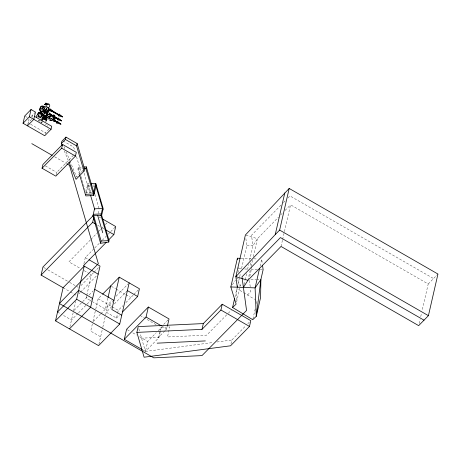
<?xml version="1.0" encoding="UTF-8"?>
<svg xmlns="http://www.w3.org/2000/svg" width="461" height="461" viewBox="0 0 461 461"><rect width="100%" height="100%" fill="white"/><g stroke="black" fill="none" stroke-linecap="round" stroke-linejoin="round"><path stroke-width="0.35" stroke-dasharray="2.31 1.73" d="M236.188 299.875L236.424 287.82M41.346 122.614L41.438 121.75M37.658 116.915L38.2 115.452L38.718 117.319L40.724 117.44L38.568 117.013L38.257 115.187M27.62 125.219L29.147 118.552L30.605 117.054M32.258 117.244L32.823 114.789M45.143 133.961L45.414 132.774L48.82 129.287M56.115 174.909L56.686 172.408L74.797 153.888M79.528 174.517L77.926 169.043L78.335 167.251L81.66 167.089M85.919 191.885L87.786 183.737L89.111 183.674M86.38 193.424L88.241 185.293L89.572 185.23M89.751 192.375L90.529 188.975M83.902 263.657L85.285 257.624L94.257 248.45M69.928 326.837L73.432 311.567M73.581 310.91L75.788 301.269M98.13 213.506L99.046 209.525M86.622 296.008L86.149 298.06L92.356 301.627M86.777 295.328L91.462 274.86L89.636 273.805M92.361 323.933L90.719 331.113L100.619 336.812M92.966 321.294L95.623 309.694M95.779 309.014L98.124 298.78L102.152 294.66M107.886 298.204L105.385 309.124L92.978 301.984M98.908 344.281L102.653 327.927M102.809 327.241L105.471 315.624M105.627 314.938L108.024 304.473L112.046 300.359M111.787 306.548L106.255 312.206L116.506 318.107L117.538 313.595M117.688 312.95L118.275 310.374L122.805 305.741M142.927 350.003L145.411 351.432L147.704 341.434L156.204 332.738M159.702 332.041L158.48 337.377L158.918 337.625L145.411 351.432L140.173 333.401M159.858 331.378L160.774 327.379L169.763 326.958L167.47 336.956L206.672 335.141L227.757 313.78M158.918 337.625L161.206 327.627L159.558 326.676M165.286 330.422L166.744 328.929L167.355 326.261M237.957 272.699L238.856 268.763L238.665 267.357M234.983 296.988L236.908 288.586L243.022 292.286M237.922 284.431L239.513 277.493M239.668 276.796L240.463 273.327M241.576 268.469L246.825 245.575L245.667 237.133M236.591 302.03L240.435 285.226L236.602 278.605L238.746 278.686M244.048 284.668L244.998 280.501M245.16 279.81L246.75 272.872M247.545 269.403L248.658 264.545M249.608 260.379L252.945 245.805L257.44 238.677L278.519 217.125M230.99 343.871L231.871 340.016L245.822 325.754M247.909 280.311L250.288 269.898M251.084 266.429L252.513 260.188M253.308 256.714L257.44 238.677L245.379 235.024M249.787 276.462L251.435 269.247L251.147 267.138M260.079 266.158L261.687 259.145L262.361 264.072M252.905 318.995L255.313 308.495M256.437 303.592L257.077 300.791L255.244 299.685M281.026 246.445L282.455 240.204M282.616 239.507L290.563 204.817L428.206 284.005L422.167 310.374M419.147 323.559L420.098 319.392M420.732 316.621L421.527 313.152M40.839 119.578L41.271 117.832M44.429 113.879L43.68 112.496M41.824 122.424L42.36 121.024M43.968 113.515L45.432 112.617M44.158 113.602L45.437 112.778M41.651 122.828L42.233 121.969M45.564 124.96L46.267 123.917M232.367 284.731L235.45 280.276M47.35 126.389L48.013 125.594M31.094 116.558L34.99 112.576M31.567 119.359L28.161 122.845L30.011 123.911M83.055 170.38L76.589 176.995L70.037 161.131M90.385 239.91L68.896 261.877L80.485 268.544M90.88 239.397L96.879 233.266M98.879 231.22L100.878 229.18M101.374 228.668L103.373 226.628M105.373 224.582L107.373 222.536M94.759 247.937L99.743 242.843M102.233 240.29L106.226 236.216M108.22 234.176L110.214 232.137M110.709 231.629L115.699 226.53M80.906 285.653L93.485 272.791M93.986 272.278L98.516 267.651M79.061 293.697L80.07 292.672M80.571 292.159L96.672 275.695M74.083 310.397L82.133 302.168M82.634 301.65L87.164 297.022M89.175 294.965L93.203 290.851M78.024 313.365L71.484 320.049L61.78 314.465M78.531 312.846L86.582 304.617M87.083 304.104L92.621 298.446M116.074 296.244L128.152 283.895M93.312 321.461L100.36 314.258M100.861 313.745L112.939 301.402M114.305 303.978L127.386 290.597M125.824 302.658L133.373 294.942M133.874 294.423L138.404 289.796M116.506 318.107L119.526 315.019M163.69 324.394L168.547 319.427M280.974 205.128L251.504 235.26L252.945 245.805L246.825 245.575M283.475 202.569L285.97 200.016M287.969 197.976L289.969 195.931L433.547 278.542M158.209 330.698L161.206 327.627M164.796 330.917L158.48 337.377L141.556 338.161M280.524 215.074L282.53 213.022M285.042 210.458L290.563 204.817M247.816 323.72L249.309 322.187M428.206 284.005L437.95 274.041M228.258 313.273L231.272 310.224M247.494 294.994L250.888 291.554L250.513 288.782M239.426 286.183L240.435 285.226M44.204 108.462L45.316 107.407M41.34 109.078L42.037 108.416M45.103 113.187L44.227 113.579L44.112 113.204L44.417 113.665M145.411 351.432L213.449 342.448M216.993 341.981L231.871 340.016M77.926 169.043L82.582 168.824M92.891 185.068L95.554 184.942M87.97 186.463L89.964 186.371M93.289 186.209L95.283 186.117M91.745 192.277L85.763 192.565L80.744 175.457M240.982 258.35L250.974 258.736M253.832 258.846L257.399 258.984M238.856 268.763L241.714 268.872M244.566 268.982L248.139 269.12M250.991 269.23L257.417 269.478M260.275 269.587L262.413 269.668M250.882 279.153L255.878 279.349M256.593 279.372L259.445 279.481M40.182 121.041L38.211 120.966L37.842 119.895M40.47 116.84L38.58 116.645L38.321 115.325M38.465 116.731L40.159 116.904L41.006 117.866M41.023 117.284L38.499 117.025L38.125 114.922M38.004 115.227L38.511 117.209L40.724 117.44M38.257 120.407L40.355 120.626M39.052 115.636L40.09 116.178M50.497 117.976L51.73 118.684M50.554 118.218L51.788 118.926M25.269 116.316L28.035 117.912M63.128 140.98L73.685 147.053L74.688 150.476M30.628 124.263L45.414 132.774M54.663 156.798L66.407 163.557M45.316 165.868L56.686 172.408M98.85 216.837L100.723 217.915M97.634 225.245L99.507 226.316M102.624 228.114L103.875 228.829M85.285 257.624L88.356 259.393M84.144 270.647L89.025 273.454M111.308 286.275L115.584 288.736M116.195 289.087L125.352 294.354M125.962 294.706L130.849 297.518M161.874 326.129L166.744 328.929M140.092 315.48L156.515 324.924M43.559 267.38L47.276 269.524M47.898 269.881L68.971 282.005M69.594 282.363L78.272 287.353M98.124 298.78L111.643 306.553M112.248 306.899L118.275 310.374M63.099 287.727L69.772 291.571M70.377 291.917L76.445 295.409M127.207 329.644L130.313 331.43M132.797 332.859L136.525 335.003M139.631 336.789L147.704 341.434M57.533 312.022L61.175 314.12M243.633 292.654L254.633 299.316M50.485 118.074L51.592 118.794M50.652 117.947L51.644 118.748M44.377 108.208L44.786 109.13M41.525 108.277L42.037 109.407M41.519 108.675L42.055 109.856M64.033 146.586L64.851 148.569M66.217 151.876L69.761 160.468M64.315 150.914L68.683 161.488M94.983 194.49L99.196 208.862M87.786 183.737L90.431 192.761M84.133 173.215L89.958 193.245M76.497 156.636L81.107 172.368M78.335 167.251L80.542 174.777M138.79 328.647L139.977 332.721M250.571 262.914L251.055 266.435M249.372 280.472L250.415 288.09M44.481 107.983L44.55 109.044M40.804 122.88A2.472 0.594 -62.8 0 1 41.271 122.09M44.671 108.272L44.636 108.646L44.671 108.272"/><path stroke-width="0.69" d="M43.369 114.115L43.369 115.06L44.129 115.803L44.342 114.962L44.85 115.826L44.608 116.287M43.588 114.322L44.02 115.411L44.268 114.979M45.87 106.537L46.244 104.918L48.319 104.342L47.656 104.641M53.643 117.768L53.787 114.973L54.738 115.457C55.551 120.206 52.566 117.895 53.787 114.973M54.594 118.252L54.738 115.457M47.264 114.887L47.46 113.383L46.365 112.663L46.331 113.193M47.5 113.7L47.299 114.72M39.888 109.211L40.303 107.39L41.363 106.151A3.118 2.028 -16.2 0 1 44.319 106.572L44.319 107.033L42.902 106.266L41.507 106.428L40.666 107.54L40.268 109.269M34.489 116.374L51.741 126.302L51.062 129.27L44.734 135.741L23.05 123.266L24.715 115.999L31.043 109.528L35.474 112.075L33.809 119.341L27.481 125.813M23.05 123.266L29.383 116.794L31.043 109.528M44.999 117.238L44.93 117.549L45.086 117.008L44.515 116.172M51.649 116.627L50.22 115.89L49.921 117.376L48.837 118.679M49.679 119.998L50.629 120.488L49.679 119.998L50.917 119.52M52.911 117.031L52.808 117.48L55.159 118.69L55.262 118.235M42.06 168.236L42.919 164.491L62.546 144.426L76.307 152.343L75.448 156.095L55.827 176.154L42.06 168.236L61.688 148.171L62.546 144.426M62.131 145.624L61.307 143.642L61.849 141.297L65.946 137.107L77.12 143.544L84.547 168.859L84.011 171.198L76.053 179.335L68.954 162.151M61.307 143.642L65.404 139.453L65.946 137.107M129.155 282.864L119.727 324.031L98.596 345.635L55.51 320.85L63.099 287.727L41.092 275.073L42.936 267.028L93.485 215.35M84.011 171.198L76.584 145.883L77.12 143.544M79.73 175.203L85.809 195.919L93.785 195.533L85.902 168.663L86.316 166.865L83.654 166.997M91.462 184.901L91.774 183.547M91.105 183.576L95.761 183.357L93.329 193.977L85.348 194.358M93.785 195.533L96.216 184.913M92.955 215.702L94.528 208.833L102.509 208.447L100.936 215.322L108.767 242.031L100.59 243.293L92.955 215.702L100.999 215.339M41.092 275.073L92.644 222.369L93.871 217.004M55.51 320.85L76.647 299.241L84.23 266.124L63.099 287.727M101.668 215.31L103.183 208.672L95.761 183.357M100.59 243.293L101.109 241.005L93.687 215.69M108.767 242.031L109.09 240.625L101.259 213.916L93.278 214.296M108.37 240.181L113.855 234.574L115.699 226.53L102.596 218.992M108.041 297.524L110.698 285.924M122.545 311.93L137.637 296.498L139.412 288.765L119.255 277.17L111.85 309.51L121.75 315.203M142.305 349.645L124.297 339.284L126.585 329.287L148.35 307.032L169.031 318.931L167.504 325.599M136.871 332.387L138.196 326.607L203.313 323.582L222.242 304.231L250.807 320.66L249.482 326.44L230.552 345.796L144.091 357.212L136.871 332.387L201.987 329.361L220.917 310.011L222.242 304.231M124.297 339.284L146.062 317.03L148.35 307.032M201.987 329.361L203.313 323.582M262.551 265.478L263.127 269.697L260.874 279.539L260.603 297.431L256.276 316.332L252.749 319.698L232.58 307.493L236.107 304.127L230.828 286.955L237.415 258.212L240.267 258.321M232.58 307.493L234.666 298.388M237.605 285.82L237.288 287.203L235.842 276.658L245.379 235.024L289.185 188.451L437.95 274.041L428.413 315.676L418.669 325.639L281.026 246.445L247.909 280.311L243.408 287.439L243.731 286.05M259.595 268.262L255.1 287.889L256.276 316.332L260.874 279.539L255.1 287.889L230.828 286.955M247.909 280.311L235.842 276.658L275.246 234.58L284.783 192.952M275.246 234.58L279.648 230.085L289.185 188.451M41.634 113.181L42.36 111.078L44.244 111.303L44.717 112.277M41.069 116.184L41.415 114.933L40.522 114.046L38.73 113.861L37.837 114.564M41.208 116.616L41.957 113.936L40.983 112.772L38.943 112.565L37.877 113.515M40.954 116.656L41.628 114.334L40.781 113.32L38.995 113.141L38.05 113.965M41.283 116.276L42.014 113.758L41.035 112.657L38.995 112.444L37.935 113.337M40.424 111.418L40.119 111.378L40.931 111.741L41.185 110.945M48.589 111.787L49.16 110.191L48.146 108.727M48.733 109.159L48.924 108.623L47.748 107.234L45.893 106.577M49.079 109.609L49.31 108.952L47.84 107.24M48.307 112.161L48.883 110.548L48.134 109.159M40.211 108.035L39.669 109.499L40.435 111.199L41.744 111.441M43.15 107.58L42.723 108.721L43.322 110.052L44.348 110.237M45.328 109.776L44.584 112.011L45.017 112.323L44.331 112.225L43.732 110.248M52.71 119.18L51.926 120.356M49.529 110.721L50.324 109.073L53.804 111.89L49.529 110.721L50.497 109.73L50.324 109.073M48.618 114.703L49.413 113.054L52.894 115.872L48.618 114.703L49.581 113.717L49.413 113.054M48.134 117.434L48.659 116.333L48.831 116.996M58.288 115.757L59.083 114.109L62.563 116.927L58.288 115.757L59.256 114.772L59.083 114.109M57.377 119.739L58.167 118.091L61.653 120.909L57.377 119.739L58.34 118.754L58.167 118.091M54.657 117.417L57.74 119.192L58.023 118.598L50.629 114.345M56.622 123.024L57.418 121.37L60.898 124.193L56.622 123.024L57.59 122.032L57.418 121.37M45.115 117.152L45.806 115.844M43.847 111.251L42.487 114.253L43.057 114.541A4.074 2.466 30 0 1 43.461 115.117M49.921 117.192L48.987 118.777L48.359 119.065M44.907 115.89L45.299 115.302M49.212 107.148L49.782 105.903L49.327 104.232L47.35 103.379L45.161 103.397L46.463 103.281L45.334 103.16M41.686 119.37L42.936 117.567L46.475 117.924L47.045 118.811L46.198 120.062M42.032 119.785L42.954 118.425L46.1 118.569L46.613 119.295M41.98 120.016L42.902 118.656L46.048 119.508L46.567 120.448L45.818 121.548M42.164 120.148L42.867 119.111L45.103 119.687L45.443 120.379M46.227 120.327L47.074 119.071L46.452 118.183L42.735 117.82M52.877 119.82L53.943 121.433L54.496 120.212L53.05 119.134M47.414 115.094L47.46 113.383L46.215 112.818M49.045 110.767L48.491 110.945L47.973 112.029L46.198 112.743L46.849 112.271L46.526 111.839L47.183 111.631M42.13 117.63L43.962 116.437M41.68 116.725L42.717 115.481M52.156 110.715L58.996 114.852L58.651 115.204L50.641 110.6M57.74 119.192L58.023 118.598M54.807 120.459L57.337 122.113L56.985 122.47L54.525 121.053M106.376 242.221L83.441 265.669L98.181 274.151M57.533 312.022L78.664 290.418L92.621 298.446M102.653 294.147L119.255 277.17M69.467 328.877L90.598 307.268L100.025 266.106L88.967 259.745M46.918 115.999L46.498 116.374L46.221 114.979L46.642 114.599L46.993 115.112M48.036 117.399L46.705 117.774L45.576 115.515L46.002 115.181M43.53 107.632L42.735 108.692L43.386 110.116L44.567 109.747M43.628 116.887L42.498 117.267A2.132 1.51 12.9 0 1 41.409 116.426M49.586 116.178L50.22 115.89M49.69 116.673L50.128 116.477M52.865 118.177L53.361 117.958L53.124 118.973L51.903 120.43M37.911 114.437L36.632 115.509L36.753 117.267M46.705 117.774L47.61 117.399M50.629 120.488L51.868 120.01M42.06 113.631L42.614 113.671M44.469 104.641L45.979 104.192L44.636 104.399L46.008 104.226L47.368 104.878M53.943 121.433L54.559 121.255L55.095 120.067L54.421 118.725M42.089 107.644L43.455 107.425M45.322 110.703L44.93 110.744L44.786 112.271M45.541 112.086L45.362 111.003L45.737 111.516M46.313 112.49L47.149 112.415L47.581 111.205L46.083 109.764M46.198 112.743L46.803 112.691M83.908 168.761L85.902 168.663M101.109 241.005L108.427 240.654M157.161 343.157L205.347 340.921M53.309 119.439L54.484 120.396M45.299 112.72L47.696 112.801L48.249 111.251L46.538 109.245M45.985 113.694L47.201 113.763L47.16 113.441L48.163 116.719M45.576 115.515L46.238 115.55L46.065 115.907M45.996 116.881L47.08 117.797M44.135 107.102L44.763 107.148M40.856 106.543L41.277 106.6M42.902 110.571L44.262 110.761M39.951 109.712L40.078 110.709L40.931 111.741M41.865 111.043L44.579 111.429M45.357 111.96L46.768 112.496L47.091 112.213L46.526 111.839M46.279 108.923L46.711 109.142L45.668 110.11L46.866 108.531L45.76 107.644M53.753 115.129L54.698 115.619M279.648 230.085L428.413 315.676M424.016 320.176L280.432 237.565L241.967 276.894L246.56 310.455L201.981 355.604L153.795 357.84L59.36 303.511L98.337 263.663L69.502 165.332L67.029 163.909M50.987 110.242L58.996 114.852M50.076 114.224L58.086 118.834M49.73 114.582L53.424 116.708M54.871 120.696L57.337 122.113M29.383 116.794L51.062 129.27M65.404 139.453L76.584 145.883M61.688 148.171L75.448 156.095M31.792 143.636L52.191 155.374M92.644 222.369L95.761 224.167M105.12 229.549L113.855 234.574M220.917 310.011L249.482 326.44M127.386 290.597L137.637 296.498M146.062 317.03L161.269 325.783M94.712 289.306L113.942 300.37M76.647 299.241L119.727 324.031M59.256 114.772L62.563 116.927M50.497 109.73L53.804 111.89M58.34 118.754L61.653 120.909M49.581 113.717L52.894 115.872M57.59 122.032L60.898 124.193M42.02 114.057L42.982 114.691M40.078 110.709L40.551 111.683M45.322 111.948L45.57 113.377M46.365 112.663L46.48 113.037M45.95 115.532L46.365 116.898M95.951 186.083L102.918 209.841M86.316 166.865L94.194 193.741M97.674 215.5L102.74 232.765M90.558 195.274L94.805 209.761M237.415 258.212L237.605 259.618M44.054 109.804L44.244 111.303M42.573 115.377A2.132 1.51 12.9 0 1 43.023 115.613M46.624 115.031L46.884 116.339L47.35 115.152L47.022 114.674L46.624 115.031M46.699 115.135L46.901 116.155L47.258 115.233L47.005 114.864L46.699 115.135M45.334 110.842L45.201 112.282L45.823 111.504L45.702 110.807L45.334 110.842"/></g></svg>
